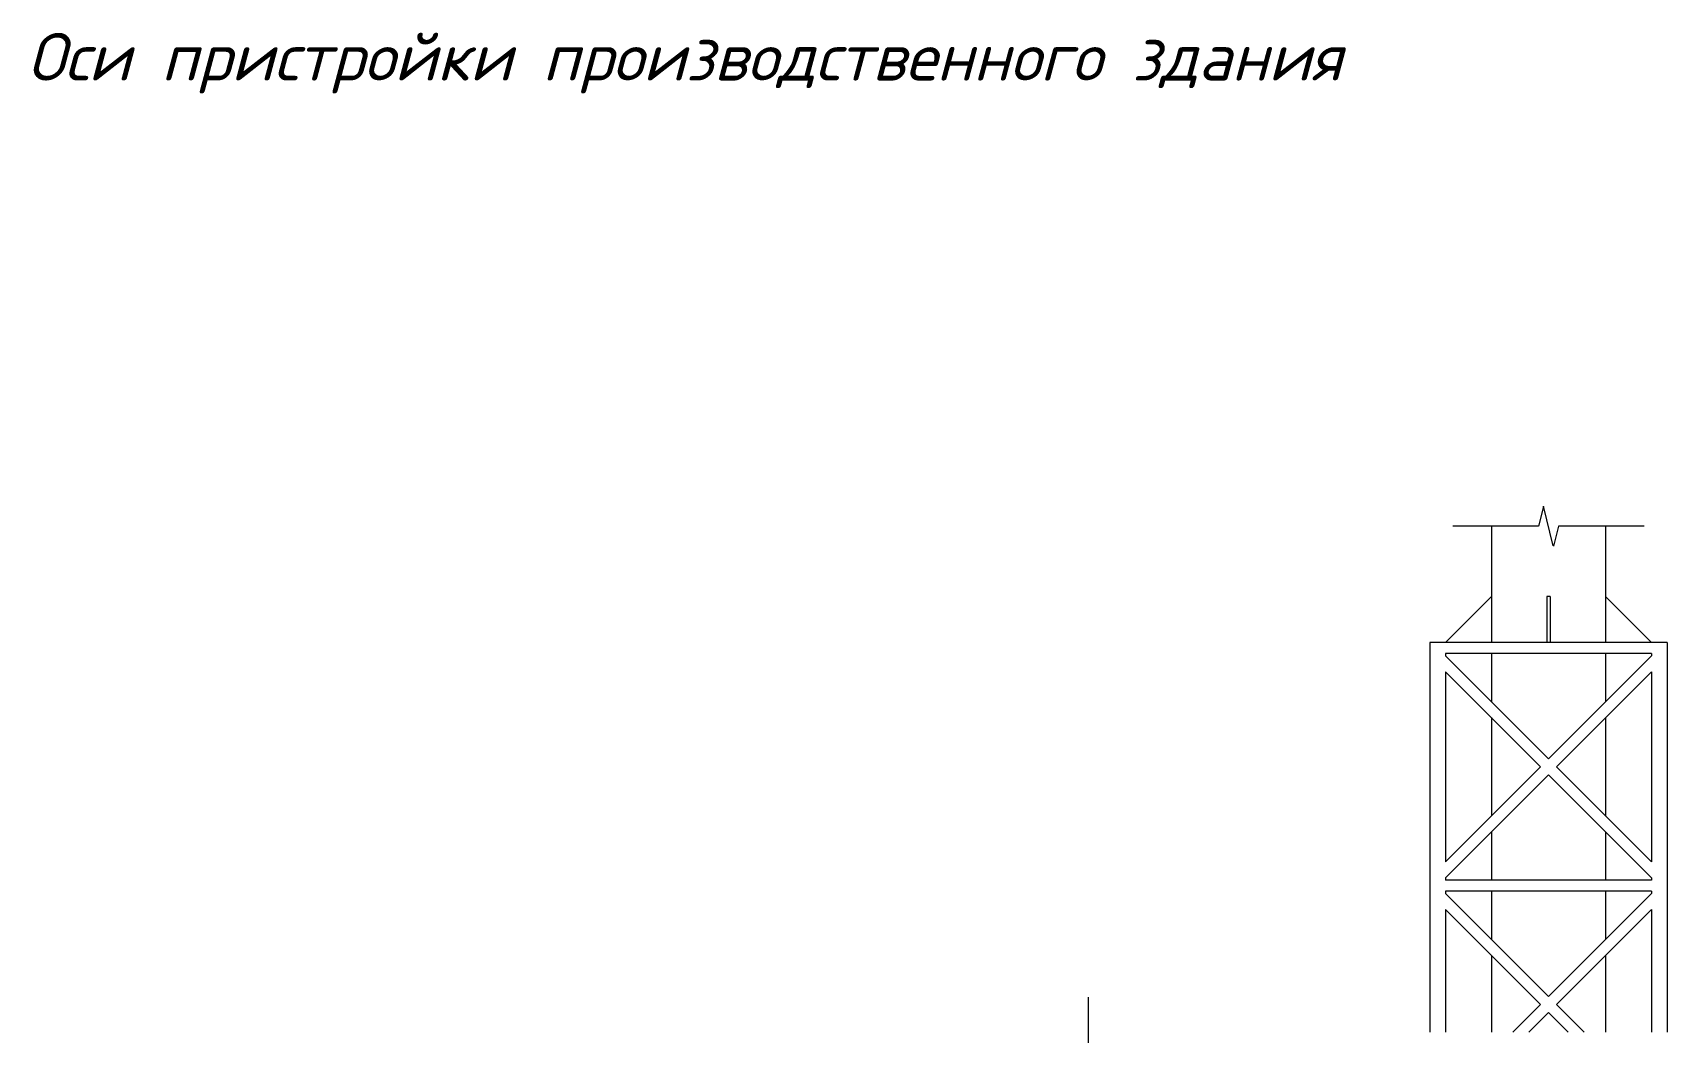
# Model space of a CAD drawing. Extents: x -965262 to 1142518, y -357520 to 71675.
# Drawn here: x -334243 to -323924, y -227531 to -221224 of the extents above; entities that cross this region are included whole.
import ezdxf

# ---------------------------------------------------------------- set-up
doc = ezdxf.new("R2010")
doc.units = 0
doc.header["$LTSCALE"] = 10
doc.linetypes.add('DOTE', pattern=[2.42, 2, -0.2, 0.02, -0.2])
doc.layers.get('0').update_dxf_attribs({"linetype": 'CONTINUOUS', "lineweight": 30})
doc.layers.add('DOTE', color=7, linetype='DOTE', lineweight=9)
doc.styles.get("Standard").update_dxf_attribs({"font": 'isocpeur.ttf', "height": 300})

msp = doc.modelspace()

# ---------------------------------------------------------------- linework, layer by layer
at = {"lineweight": 15, "ltscale": 2}
for p, q in [((-325033.8, -224338.1, -3259.8), (-325033.8, -225070.6, -3259.8)), ((-324313.8, -224338.1, -3259.8), (-324313.8, -225070.6, -3259.8)), ((-325033.8, -225140.6, -3259.8), (-325033.8, -225445.6, -3259.8)), ((-324313.8, -225140.6, -3259.8), (-324313.8, -225445.6, -3259.8)), ((-325033.8, -225545.6, -3259.8), (-325033.8, -226165.6, -3259.8)), ((-324313.8, -225545.6, -3259.8), (-324313.8, -226165.6, -3259.8)), ((-325033.8, -226265.6, -3259.8), (-325033.8, -226570.6, -3259.8)), ((-324313.8, -226265.6, -3259.8), (-324313.8, -226570.6, -3259.8)), ((-325033.8, -226640.6, -3259.8), (-325033.8, -226945.6, -3259.8)), ((-324313.8, -226640.6, -3259.8), (-324313.8, -226945.6, -3259.8)), ((-325033.8, -227045.6, -3259.8), (-325033.8, -227530.6, -3259.8)), ((-324313.8, -227045.6, -3259.8), (-324313.8, -227530.6, -3259.8))]:
    msp.add_line(p, q, dxfattribs=at)
at = {"lineweight": 15}
for p, q in [((-325323.8, -225070.6, -3259.8), (-325033.8, -224780.6, -3259.8)), ((-324663.8, -224780.6, -3259.8), (-324683.8, -224780.6, -3259.8)), ((-324683.8, -224780.6, -3259.8), (-324683.8, -225070.6, -3259.8)), ((-324663.8, -224780.6, -3259.8), (-324663.8, -225070.6, -3259.8)), ((-324023.8, -225070.6, -3259.8), (-324313.8, -224780.6, -3259.8))]:
    msp.add_line(p, q, dxfattribs=at)
at = {"lineweight": 15, "ltscale": 100}
for p, q in [((-325423.8, -225070.6, -3259.8), (-325423.8, -227530.6, -3259.8)), ((-325323.8, -225140.6, -3259.8), (-325323.8, -225155.6, -3259.8)), ((-324023.8, -225140.6, -3259.8), (-324023.8, -225155.6, -3259.8)), ((-323923.8, -225070.6, -3259.8), (-323923.8, -227530.6, -3259.8)), ((-325323.8, -225155.6, -3259.8), (-324673.8, -225805.6, -3259.8)), ((-325323.8, -225255.6, -3259.8), (-325323.8, -226455.6, -3259.8)), ((-325323.8, -225255.6, -3259.8), (-324723.8, -225855.6, -3259.8)), ((-324023.8, -225155.6, -3259.8), (-324673.8, -225805.6, -3259.8)), ((-324023.8, -225255.6, -3259.8), (-324623.8, -225855.6, -3259.8)), ((-324023.8, -225255.6, -3259.8), (-324023.8, -226455.6, -3259.8)), ((-324723.8, -225855.6, -3259.8), (-325323.8, -226455.6, -3259.8)), ((-324623.8, -225855.6, -3259.8), (-324023.8, -226455.6, -3259.8)), ((-324673.8, -225905.6, -3259.8), (-325323.8, -226555.6, -3259.8)), ((-324673.8, -225905.6, -3259.8), (-324023.8, -226555.6, -3259.8)), ((-325323.8, -226555.6, -3259.8), (-325323.8, -226570.6, -3259.8)), ((-324023.8, -226555.6, -3259.8), (-324023.8, -226570.6, -3259.8)), ((-325323.8, -226640.6, -3259.8), (-325323.8, -226655.6, -3259.8)), ((-325323.8, -226655.6, -3259.8), (-324673.8, -227305.6, -3259.8)), ((-324023.8, -226655.6, -3259.8), (-324673.8, -227305.6, -3259.8)), ((-324023.8, -226640.6, -3259.8), (-324023.8, -226655.6, -3259.8)), ((-325323.8, -226755.6, -3259.8), (-325323.8, -227530.6, -3259.8)), ((-325323.8, -226755.6, -3259.8), (-324723.8, -227355.6, -3259.8)), ((-324023.8, -226755.6, -3259.8), (-324623.8, -227355.6, -3259.8)), ((-324023.8, -226755.6, -3259.8), (-324023.8, -227530.6, -3259.8)), ((-324723.8, -227355.6, -3259.8), (-324898.8, -227530.6, -3259.8)), ((-324673.8, -227405.6, -3259.8), (-324798.8, -227530.6, -3259.8)), ((-324673.8, -227405.6, -3259.8), (-324548.8, -227530.6, -3259.8)), ((-324623.8, -227355.6, -3259.8), (-324448.8, -227530.6, -3259.8))]:
    msp.add_line(p, q, dxfattribs=at)
at = {"lineweight": 15, "ltscale": 0.3}
for p, q in [((-323923.8, -225070.6, -3259.8), (-325423.8, -225070.6, -3259.8)), ((-324023.8, -225140.6, -3259.8), (-325323.8, -225140.6, -3259.8)), ((-324023.8, -226570.6, -3259.8), (-325323.8, -226570.6, -3259.8)), ((-324023.8, -226640.6, -3259.8), (-325323.8, -226640.6, -3259.8))]:
    msp.add_line(p, q, dxfattribs=at)
at = {"color": 5, "lineweight": 15, "ltscale": 10, "extrusion": (0.970298, -0.241911, 0)}
for points, elevation in [([(-296103.3, -3257.5), (-296232.1, -3255.2)], -260821.1), ([(-296202, -3264.4), (-296330.8, -3262.1)], -260700.2)]:
    msp.add_lwpolyline(points, dxfattribs=dict(at, elevation=elevation))
at = {"color": 5, "lineweight": 15, "ltscale": 10, "extrusion": (-0.004337, 0.017396, -0.999839), "elevation": 764.8}
msp.add_lwpolyline([(369300.3, -139297.7), (369300.3, -139040)], dxfattribs=at)
at = {"color": 5, "lineweight": 15, "ltscale": 10, "extrusion": (-0.073922, 1.9861e-15, -0.997264), "elevation": 27251.5}
for points in [[(224338.1, 323607), (224338.1, 324149.7)], [(224338.1, 322939.4), (224338.1, 323482)]]:
    msp.add_lwpolyline(points, dxfattribs=at)
at = {"layer": 'DOTE', "ltscale": 100, "extrusion": (0, -1, 0)}
msp.add_line((-327578.8, -227308.6, -4711.1), (-327578.8, -237277.6, -4711.1), dxfattribs=at)

# ---------------------------------------------------------------- texts
at = {"insert": (-330126.7, -221416.9, -3259.8), "char_height": 300, "attachment_point": 5}
msp.add_mtext_dynamic_manual_height_columns('{\\fISOCPEUR|b0|i1|c204|p34;Оси пристройки производственного здания}', width=14886.858, gutter_width=1500, heights=[0], dxfattribs=at)

doc.saveas('drawing.dxf')
